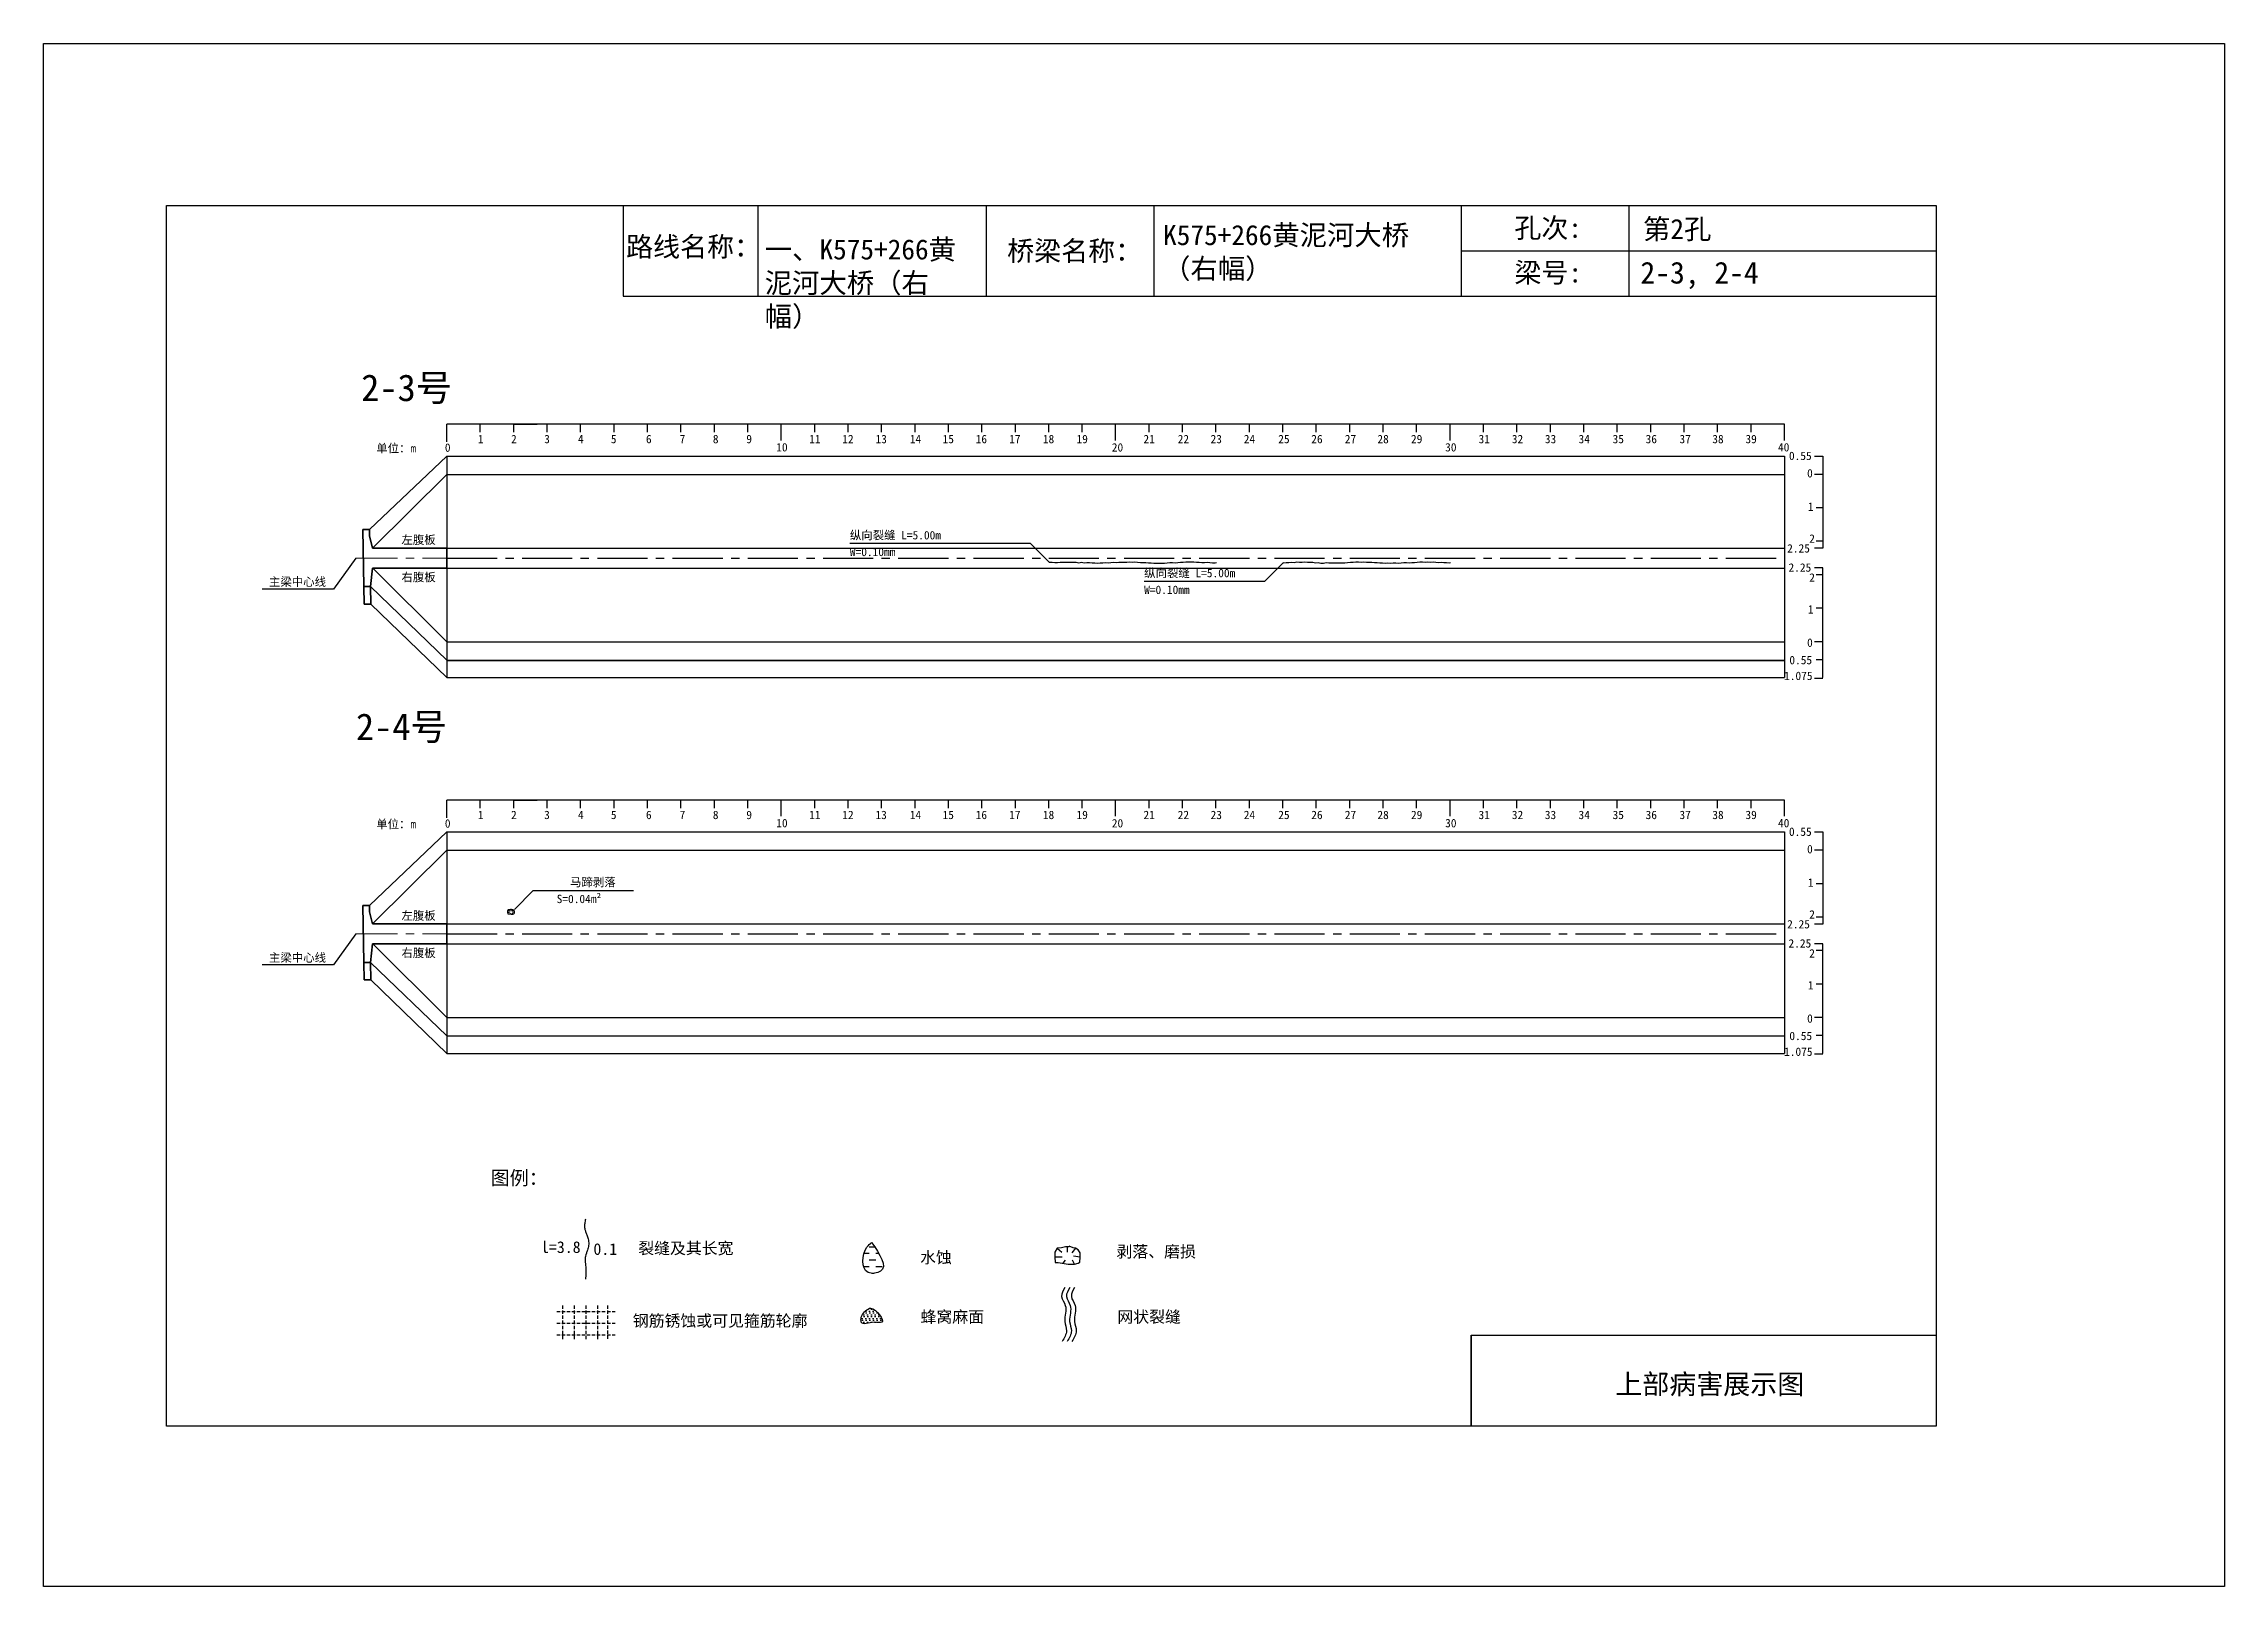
# Model space of a CAD drawing. Header units: millimetres. Extents: x -37 to 615, y -48 to 413.
import ezdxf

# ---------------------------------------------------------------- set-up
doc = ezdxf.new("R2010")
doc.units = ezdxf.units.MM
for name, pattern in [('CENTER', [2, 1.25, -0.25, 0.25, -0.25]), ('CENTER2', [1.125, 0.75, -0.125, 0.125, -0.125]), ('DASHED', [0.75, 0.5, -0.25])]:
    doc.linetypes.add(name, pattern=pattern)
for name, color, linetype in [('加固措施', 7, 'Continuous'), ('图层1', 7, 'Continuous'), ('病害', 5, 'Continuous'), ('轮廓', 3, 'Continuous')]:
    doc.layers.add(name, color=color, linetype=linetype)
doc.layers.add('虚线', color=7, linetype='Continuous', lineweight=30)
doc.styles.get("Standard").update_dxf_attribs({"font": ''})
doc.styles.add('汉字', font='')
doc.styles.get('Standard').set_extended_font_data('SimSun')
doc.styles.get('汉字').set_extended_font_data('SimSun')
pattern_1 = [(0, (-3997.7199, -288.9294), (0.55266586, 1.10533173), [0, -1.10533173])]
pattern_2 = [(0, (-6886.571, -700.7115), (0.55266586, 1.10533173), [0, -1.10533173])]
pattern_3 = [(0, (-3576.1421, -199.0757), (1.9895971, 1.9895971), [1.9895971, -1.9895971])]

# ---------------------------------------------------------------- blocks, each defined once
blk = doc.blocks.new('adfsd')
at = {"lineweight": -2, "ltscale": 0.5}
for p, q in [((1140.897, -3083.694), (1140.936, -3083.729)), ((1140.983, -3083.682), (1140.981, -3083.729)), ((1141.053, -3083.694), (1141.022, -3083.735)), ((1140.876, -3083.768), (1140.94, -3083.769)), ((1140.948, -3083.824), (1140.969, -3083.796)), ((1141.045, -3083.83), (1141.028, -3083.796)), ((1141.094, -3083.772), (1141.036, -3083.763))]:
    blk.add_line(p, q, dxfattribs=at)
blk.add_lwpolyline([(1141, -3083.682), (1140.967, -3083.682), (1140.934, -3083.69), (1140.897, -3083.694), (1140.876, -3083.727), (1140.876, -3083.768), (1140.88, -3083.818), (1140.905, -3083.818), (1140.991, -3083.83), (1141.045, -3083.83), (1141.078, -3083.822), (1141.09, -3083.814), (1141.094, -3083.772), (1141.094, -3083.735), (1141.078, -3083.707), (1141.053, -3083.694), (1141.033, -3083.69), (1141, -3083.678)], dxfattribs=at)
blk = doc.blocks.new('chi')
at = {"color": 0}
for p, q in [((1147.409, -3079.329), (1147.409, -3078.8)), ((1187.409, -3078.8), (1147.409, -3078.8)), ((1148.409, -3079.041), (1148.409, -3078.8)), ((1149.409, -3079.041), (1149.409, -3078.8)), ((1149.409, -3078.8), (1150.109, -3078.8)), ((1150.409, -3079.041), (1150.409, -3078.8)), ((1151.409, -3079.041), (1151.409, -3078.8)), ((1152.409, -3079.041), (1152.409, -3078.8)), ((1153.409, -3079.041), (1153.409, -3078.8)), ((1154.409, -3079.041), (1154.409, -3078.8)), ((1155.409, -3079.041), (1155.409, -3078.8)), ((1156.409, -3079.041), (1156.409, -3078.8)), ((1157.409, -3079.283), (1157.409, -3078.8)), ((1158.409, -3079.041), (1158.409, -3078.8)), ((1159.409, -3079.041), (1159.409, -3078.8)), ((1160.409, -3079.041), (1160.409, -3078.8)), ((1161.409, -3079.041), (1161.409, -3078.8)), ((1162.409, -3079.041), (1162.409, -3078.8)), ((1163.409, -3079.041), (1163.409, -3078.8)), ((1164.409, -3079.041), (1164.409, -3078.8)), ((1165.409, -3079.041), (1165.409, -3078.8)), ((1166.409, -3079.041), (1166.409, -3078.8)), ((1167.409, -3079.283), (1167.409, -3078.8)), ((1168.409, -3079.041), (1168.409, -3078.8)), ((1169.409, -3079.041), (1169.409, -3078.8)), ((1170.409, -3079.041), (1170.409, -3078.8)), ((1171.409, -3079.041), (1171.409, -3078.8)), ((1172.409, -3079.041), (1172.409, -3078.8)), ((1173.409, -3079.041), (1173.409, -3078.8)), ((1174.409, -3079.041), (1174.409, -3078.8)), ((1175.409, -3079.041), (1175.409, -3078.8)), ((1176.409, -3079.041), (1176.409, -3078.8)), ((1177.409, -3079.283), (1177.409, -3078.8)), ((1178.409, -3079.041), (1178.409, -3078.8)), ((1179.409, -3079.041), (1179.409, -3078.8)), ((1180.409, -3079.041), (1180.409, -3078.8)), ((1181.409, -3079.041), (1181.409, -3078.8)), ((1182.409, -3079.041), (1182.409, -3078.8)), ((1183.409, -3079.041), (1183.409, -3078.8)), ((1184.409, -3079.041), (1184.409, -3078.8)), ((1185.409, -3079.041), (1185.409, -3078.8)), ((1186.409, -3079.041), (1186.409, -3078.8)), ((1187.409, -3079.283), (1187.409, -3078.8))]:
    blk.add_line(p, q, dxfattribs=at)
for s, p in [('0', (1147.349, -3079.623)), ('1', (1148.339, -3079.368)), ('2', (1149.328, -3079.368)), ('3', (1150.319, -3079.368)), ('4', (1151.329, -3079.368)), ('5', (1152.313, -3079.368)), ('6', (1153.363, -3079.368)), ('7', (1154.37, -3079.368)), ('8', (1155.363, -3079.368)), ('9', (1156.363, -3079.368)), ('10', (1157.259, -3079.613)), ('11', (1158.242, -3079.368)), ('12', (1159.233, -3079.368)), ('13', (1160.227, -3079.368)), ('14', (1161.252, -3079.368)), ('15', (1162.233, -3079.368)), ('16', (1163.223, -3079.368)), ('17', (1164.224, -3079.368)), ('18', (1165.232, -3079.368)), ('19', (1166.238, -3079.368)), ('20', (1167.294, -3079.617)), ('21', (1168.24, -3079.368)), ('22', (1169.264, -3079.368)), ('23', (1170.247, -3079.368)), ('24', (1171.24, -3079.368)), ('25', (1172.271, -3079.368)), ('26', (1173.258, -3079.368)), ('27', (1174.261, -3079.368)), ('28', (1175.236, -3079.368)), ('29', (1176.24, -3079.368)), ('30', (1177.262, -3079.613)), ('31', (1178.261, -3079.368)), ('32', (1179.256, -3079.368)), ('33', (1180.243, -3079.368)), ('34', (1181.251, -3079.368)), ('35', (1182.269, -3079.368)), ('36', (1183.256, -3079.368)), ('37', (1184.269, -3079.368)), ('38', (1185.251, -3079.368)), ('39', (1186.242, -3079.368)), ('40', (1187.216, -3079.613))]:
    blk.add_text(s, height=0.25).set_placement(p)
blk = doc.blocks.new('kopp')
at = {"color": 0}
for p, q in [((1188.308, -3078.25), (1188.558, -3078.25)), ((1188.558, -3078.25), (1188.558, -3078.8)), ((1188.558, -3078.8), (1188.308, -3078.8)), ((1188.558, -3078.8), (1188.558, -3079.8)), ((1188.558, -3079.8), (1188.358, -3079.8)), ((1188.558, -3079.8), (1188.558, -3079.8)), ((1188.558, -3079.8), (1188.558, -3080.8)), ((1188.558, -3081.009), (1188.308, -3081.009)), ((1188.558, -3080.8), (1188.358, -3080.8)), ((1188.558, -3080.8), (1188.558, -3081.009)), ((1188.558, -3081.592), (1188.308, -3081.592)), ((1188.558, -3081.8), (1188.358, -3081.8)), ((1188.558, -3081.8), (1188.558, -3081.592)), ((1188.558, -3082.8), (1188.558, -3081.8)), ((1188.558, -3082.8), (1188.358, -3082.8)), ((1188.558, -3083.8), (1188.558, -3082.8)), ((1188.558, -3082.8), (1188.558, -3082.8)), ((1188.558, -3083.8), (1188.308, -3083.8)), ((1188.558, -3084.875), (1188.558, -3083.8)), ((1188.558, -3084.338), (1188.358, -3084.338)), ((1188.308, -3084.888), (1188.558, -3084.888))]:
    blk.add_line(p, q, dxfattribs=at)
for s, p in [('0.55', (1187.543, -3078.37)), ('0', (1188.086, -3078.891)), ('1', (1188.109, -3079.89)), ('2', (1188.15, -3080.842)), ('2.25', (1187.49, -3081.135)), ('2.25', (1187.53, -3081.708)), ('2', (1188.15, -3082.006)), ('1', (1188.109, -3082.959)), ('0', (1188.086, -3083.954)), ('0.55', (1187.556, -3084.474)), ('1.075', (1187.398, -3084.946))]:
    blk.add_text(s, height=0.25).set_placement(p)

msp = doc.modelspace()

# ---------------------------------------------------------------- hatches: boundary and pattern name
at = {"layer": '加固措施', "lineweight": -2}
h = msp.add_hatch(dxfattribs=at)
h.set_pattern_fill('DASH', color=256, scale=0.626645)
h.set_pattern_definition(pattern_3)
edge = h.paths.add_edge_path()
edge.add_spline(control_points=[(210.85, 54.88), (210.36, 54.45), (208.03, 52.39), (207.41, 44.9), (216.74, 46.23), (213.29, 51.3), (210.85, 54.88)], knot_values=[0, 0, 0, 0, 3.237042, 15.187225, 21.182779, 35.601669, 35.601669, 35.601669, 35.601669], degree=3, periodic=0)
h = msp.add_hatch(dxfattribs=at)
h.set_pattern_fill('DASH', color=256, scale=0.626645)
h.set_pattern_definition(pattern_3)
edge = h.paths.add_edge_path()
edge.add_spline(control_points=[(210.85, 54.88), (210.36, 54.45), (208.03, 52.39), (207.41, 44.9), (216.74, 46.23), (213.29, 51.3), (210.85, 54.88)], knot_values=[0, 0, 0, 0, 3.237042, 15.187225, 21.182779, 35.601669, 35.601669, 35.601669, 35.601669], degree=3, periodic=0)
h = msp.add_hatch(dxfattribs=at)
h.set_pattern_fill('DOTS', scale=0.696272)
h.set_pattern_definition(pattern_1)
edge = h.paths.add_edge_path()
edge.add_spline(control_points=[(210.19, 35.22), (209.15, 34.51), (207.68, 33.49), (207.52, 29.75), (211, 31.47), (215.72, 30.12), (212.21, 35.3), (210.31, 35.22), (210.19, 35.22)], knot_values=[0, 0, 0, 0, 5.205471, 7.397577, 12.944796, 16.169923, 23.88441, 24.400432, 24.400432, 24.400432, 24.400432], degree=3, periodic=0)
h = msp.add_hatch(dxfattribs=at)
h.set_pattern_fill('DOTS', scale=0.696272)
h.set_pattern_definition(pattern_1)
edge = h.paths.add_edge_path()
edge.add_spline(control_points=[(210.19, 35.22), (209.15, 34.51), (207.68, 33.49), (207.52, 29.75), (211, 31.47), (215.72, 30.12), (212.21, 35.3), (210.31, 35.22), (210.19, 35.22)], knot_values=[0, 0, 0, 0, 5.205471, 7.397577, 12.944796, 16.169923, 23.88441, 24.400432, 24.400432, 24.400432, 24.400432], degree=3, periodic=0)
at = {"layer": '病害', "lineweight": -2}
h = msp.add_hatch(dxfattribs=at)
h.set_pattern_fill('DOTS', color=4, scale=0.696272, style=0)
h.set_pattern_definition(pattern_2)
edge = h.paths.add_edge_path()
edge.add_spline(control_points=[(210.19, 35.22), (209.15, 34.51), (207.68, 33.49), (207.52, 29.75), (211, 31.47), (215.72, 30.12), (212.21, 35.3), (210.31, 35.22), (210.19, 35.22)], knot_values=[0, 0, 0, 0, 1.041094, 1.479515, 2.588959, 3.233985, 4.776882, 4.880086, 4.880086, 4.880086, 4.880086], degree=3, periodic=0)
h = msp.add_hatch(dxfattribs=at)
h.set_pattern_fill('DOTS', color=4, scale=0.696272, style=0)
h.set_pattern_definition(pattern_2)
edge = h.paths.add_edge_path()
edge.add_spline(control_points=[(210.19, 35.22), (209.15, 34.51), (207.68, 33.49), (207.52, 29.75), (211, 31.47), (215.72, 30.12), (212.21, 35.3), (210.31, 35.22), (210.19, 35.22)], knot_values=[0, 0, 0, 0, 1.041094, 1.479515, 2.588959, 3.233985, 4.776882, 4.880086, 4.880086, 4.880086, 4.880086], degree=3, periodic=0)

# ---------------------------------------------------------------- linework, layer by layer
at = {"color": 0, "linetype": 'ByBlock'}
for p, q in [((0, 364.85), (529.17, 364.85)), ((0, 0), (0, 364.85)), ((136.5, 364.85), (136.5, 337.72)), ((245.1, 364.85), (245.1, 337.72)), ((387.13, 364.85), (387.13, 337.72)), ((437.29, 364.79), (437.29, 337.66)), ((529.17, 364.85), (529.17, 0)), ((136.5, 337.72), (529.17, 337.72)), ((390.12, 0), (390.12, 27.12)), ((390.12, 27.12), (529.17, 27.12)), ((529.17, 0), (0, 0))]:
    msp.add_line(p, q, dxfattribs=at)
at = {"color": 0}
for p, q in [((60.65, 267.93), (83.82, 289.93)), ((83.82, 289.93), (83.82, 223.68)), ((83.82, 289.93), (483.82, 289.93)), ((483.82, 289.93), (483.82, 223.68)), ((61.57, 262.43), (83.82, 284.43)), ((83.82, 262.43), (483.82, 262.43)), ((483.82, 262.43), (483.82, 259.43)), ((56.57, 259.43), (49.96, 250.17)), ((61.64, 256.43), (83.82, 234.43)), ((83.82, 256.43), (483.82, 256.43)), ((49.96, 250.17), (28.63, 250.17)), ((60.99, 250.93), (83.82, 228.93)), ((61.09, 245.68), (83.82, 223.68)), ((83.82, 234.43), (483.82, 234.43)), ((83.82, 228.93), (483.82, 228.93)), ((83.82, 228.81), (483.82, 228.81)), ((83.82, 223.68), (483.82, 223.68)), ((60.65, 155.59), (83.82, 177.59)), ((83.82, 177.59), (83.82, 111.34)), ((83.82, 177.59), (483.82, 177.59)), ((483.82, 177.59), (483.82, 111.34)), ((61.57, 150.08), (83.82, 172.09)), ((83.82, 172.09), (483.82, 172.09)), ((83.82, 150.09), (483.82, 150.09)), ((483.82, 150.09), (483.82, 147.09)), ((56.57, 147.09), (49.96, 137.83)), ((61.64, 144.09), (83.82, 122.09)), ((83.82, 144.09), (483.82, 144.09)), ((49.96, 137.83), (28.63, 137.83)), ((60.99, 138.59), (83.82, 116.59)), ((61.09, 133.34), (83.82, 111.34)), ((83.82, 122.09), (483.82, 122.09)), ((83.82, 116.59), (483.82, 116.59)), ((83.82, 111.34), (483.82, 111.34))]:
    msp.add_line(p, q, dxfattribs=at)
msp.add_line((83.82, 284.43), (483.82, 284.43))
at = {"color": 1, "linetype": 'CENTER2', "ltscale": 20}
for p, q in [((83.82, 259.43), (483.82, 259.43)), ((83.82, 147.09), (483.82, 147.09))]:
    msp.add_line(p, q, dxfattribs=at)
at = {"color": 7}
for p, q in [((102, 153.57), (102.59, 153.56)), ((102.19, 154.24), (102.55, 153.93)), ((102.66, 153.06), (102.85, 153.31)), ((102.98, 154.36), (102.96, 153.93)), ((103.62, 154.24), (103.34, 153.87)), ((103.55, 153), (103.39, 153.31)), ((104, 153.53), (103.47, 153.61))]:
    msp.add_line(p, q, dxfattribs=at)
at = {"color": 1, "linetype": 'DASHED', "ltscale": 2}
for p, q in [((116.71, 34.25), (134.11, 34.25)), ((116.71, 34.25), (134.11, 34.25)), ((118.45, 35.99), (118.45, 25.55)), ((118.45, 35.99), (118.45, 25.55)), ((121.93, 35.99), (121.93, 25.55)), ((121.93, 35.99), (121.93, 25.55)), ((125.41, 35.99), (125.41, 25.55)), ((125.41, 35.99), (125.41, 25.55)), ((128.89, 35.99), (128.89, 25.55)), ((128.89, 35.99), (128.89, 25.55)), ((131.87, 36.02), (131.87, 25.57)), ((131.87, 36.02), (131.87, 25.57)), ((116.71, 30.77), (134.11, 30.77)), ((116.71, 30.77), (134.11, 30.77)), ((116.71, 27.29), (134.11, 27.29)), ((116.71, 27.29), (134.11, 27.29))]:
    msp.add_line(p, q, dxfattribs=at)
at = {"color": 3, "linetype": 'ByBlock'}
msp.add_lwpolyline([(-36.77, 413.19), (615.38, 413.19), (615.38, -47.93), (-36.77, -47.93)], close=True, dxfattribs=at)
at = {"color": 7}
for points in [[(264, 258.11), (258.34, 263.76), (204.34, 263.76)], [(264, 258.18), (264.8, 258.17), (265.6, 258.11), (266.4, 258.13), (267.2, 258.23), (268, 258.21), (268.8, 258.21), (269.6, 258.16), (270.4, 258.24), (271.2, 258.17), (272, 258.17), (272.8, 258.05), (273.6, 258.17), (274.4, 257.98), (275.2, 258.1), (276, 258.07), (276.8, 258), (277.6, 257.96), (278.4, 257.95), (279.2, 257.98), (280, 258.04), (280.8, 258.09), (281.6, 258.04), (282.4, 258.15), (283.2, 258.16), (284, 258.13), (284.8, 258.19), (285.6, 258.16), (286.4, 258.16), (287.2, 258.18), (288, 258.34), (288.8, 258.21), (289.6, 258.27), (290.4, 258.2), (291.2, 258.1), (292, 258.07), (292.8, 258.07), (293.6, 258.03), (294.4, 258.01), (295.2, 257.92), (296, 257.94), (296.8, 257.91), (297.6, 257.94), (298.4, 257.94), (299.2, 258.02), (300, 258.09), (300.8, 258.09), (301.6, 258.02), (302.4, 258.06), (303.2, 258.22), (304, 258.17), (304.8, 258.28), (305.6, 258.28), (306.4, 258.34), (307.2, 258.33), (308, 258.2), (308.8, 258.23), (309.6, 258.11), (310.4, 258.11), (311.2, 258.2), (312, 258.1), (312.8, 258.01), (313.6, 258.02), (314, 258.11)], [(334, 258.11), (328.34, 252.45), (292.34, 252.45)], [(334, 258.05), (334.8, 258.07), (335.6, 258.14), (336.4, 258.18), (337.2, 258.14), (338, 258.3), (338.8, 258.19), (339.6, 258.23), (340.4, 258.28), (341.2, 258.21), (342, 258.24), (342.8, 258.2), (343.6, 258.01), (344.4, 258.13), (345.2, 257.93), (346, 257.9), (346.8, 258.06), (347.6, 258.03), (348.4, 257.97), (349.2, 257.98), (350, 258.03), (350.8, 258), (351.6, 257.97), (352.4, 257.99), (353.2, 258.09), (354, 258.22), (354.8, 258.22), (355.6, 258.29), (356.4, 258.33), (357.2, 258.17), (358, 258.33), (358.8, 258.19), (359.6, 258.24), (360.4, 258.2), (361.2, 258.14), (362, 258.08), (362.8, 258.05), (363.6, 258.01), (364.4, 257.94), (365.2, 257.99), (366, 257.89), (366.8, 257.96), (367.6, 258.04), (368.4, 257.94), (369.2, 258.04), (370, 258.09), (370.8, 258.13), (371.6, 258.05), (372.4, 258.07), (373.2, 258.12), (374, 258.23), (374.8, 258.29), (375.6, 258.28), (376.4, 258.19), (377.2, 258.31), (378, 258.24), (378.8, 258.26), (379.6, 258.23), (380.4, 258.13), (381.2, 258.19), (382, 258.08), (382.8, 258.06), (383.6, 258.02), (384, 258.11)], [(104, 154.4), (109.66, 160.05), (139.66, 160.05)], [(103.13, 154.36), (102.83, 154.36), (102.53, 154.28), (102.19, 154.24), (102, 153.94), (102, 153.57), (102.04, 153.11), (102.26, 153.11), (103.06, 153), (103.55, 153), (103.85, 153.08), (103.96, 153.15), (104, 153.53), (104, 153.87), (103.85, 154.13), (103.62, 154.24), (103.43, 154.28), (103.13, 154.4)]]:
    msp.add_lwpolyline(points, dxfattribs=at)
for points in [[(268.59, 41.36), (268.08, 40.47), (267.03, 38.67), (269.71, 35.55), (267.97, 31.9), (269.63, 28.26), (268.46, 26.35), (267.82, 25.31)], [(268.59, 41.36), (268.08, 40.47), (267.03, 38.67), (269.71, 35.55), (267.97, 31.9), (269.63, 28.26), (268.46, 26.35), (267.82, 25.31)], [(270.07, 41.36), (269.55, 40.47), (268.51, 38.67), (271.18, 35.55), (269.44, 31.9), (271.1, 28.26), (269.94, 26.35), (269.3, 25.31)], [(270.07, 41.36), (269.55, 40.47), (268.51, 38.67), (271.18, 35.55), (269.44, 31.9), (271.1, 28.26), (269.94, 26.35), (269.3, 25.31)], [(271.52, 41.36), (271, 40.47), (269.96, 38.67), (272.63, 35.55), (270.89, 31.9), (272.55, 28.26), (271.39, 26.35), (270.75, 25.31)], [(271.52, 41.36), (271, 40.47), (269.96, 38.67), (272.63, 35.55), (270.89, 31.9), (272.55, 28.26), (271.39, 26.35), (270.75, 25.31)]]:
    msp.add_open_spline(points, degree=3, knots=[0, 0, 0, 0, 2.808133, 5.677796, 10.461234, 13.324406, 16.732801, 16.732801, 16.732801, 16.732801])
at = {"lineweight": -2}
msp.add_open_spline([(210.19, 35.22), (209.15, 34.51), (207.68, 33.49), (207.52, 29.75), (211, 31.47), (215.72, 30.12), (212.21, 35.3), (210.31, 35.22), (210.19, 35.22)], degree=3, knots=[0, 0, 0, 0, 3.624423, 5.150725, 9.013098, 11.258664, 16.630045, 16.989336, 16.989336, 16.989336, 16.989336], dxfattribs=at)
msp.add_open_spline([(210.19, 35.22), (209.15, 34.51), (207.68, 33.49), (207.52, 29.75), (211, 31.47), (215.72, 30.12), (212.21, 35.3), (210.31, 35.22), (210.19, 35.22)], degree=3, knots=[0, 0, 0, 0, 3.624423, 5.150725, 9.013098, 11.258664, 16.630045, 16.989336, 16.989336, 16.989336, 16.989336], dxfattribs=at)
at = {"layer": '加固措施', "lineweight": -2}
msp.add_open_spline([(210.85, 54.88), (210.36, 54.45), (208.03, 52.39), (207.41, 44.9), (216.74, 46.23), (213.29, 51.3), (210.85, 54.88)], degree=3, knots=[0, 0, 0, 0, 2.028466, 9.51698, 13.274057, 22.309569, 22.309569, 22.309569, 22.309569], dxfattribs=at)
msp.add_open_spline([(210.85, 54.88), (210.36, 54.45), (208.03, 52.39), (207.41, 44.9), (216.74, 46.23), (213.29, 51.3), (210.85, 54.88)], degree=3, knots=[0, 0, 0, 0, 2.028466, 9.51698, 13.274057, 22.309569, 22.309569, 22.309569, 22.309569], dxfattribs=at)
at = {"layer": '图层1', "lineweight": -2}
msp.add_open_spline([(125.25, 61.82), (125.22, 61.61), (125.18, 61.39), (125.07, 60.75), (125.02, 60.35), (124.99, 59.78), (125, 59.6), (125.02, 59.31), (125.03, 59.21), (125.06, 59), (125.09, 58.89), (125.19, 58.51), (125.29, 58.21), (125.54, 57.57), (125.69, 57.22), (125.96, 56.46), (126.09, 56.04), (126.21, 55.34), (126.24, 55.06), (126.25, 54.51), (126.23, 54.25), (126.16, 53.74), (126.11, 53.5), (126, 53.03), (125.93, 52.81), (125.76, 52.25), (125.64, 51.93), (125.45, 51.33), (125.36, 51.04), (125.27, 50.66), (125.24, 50.54), (125.21, 50.32), (125.2, 50.23), (125.18, 50.03), (125.17, 49.92), (125.17, 49.54), (125.18, 49.25), (125.23, 48.62), (125.27, 48.29), (125.33, 47.7), (125.35, 47.46), (125.38, 47), (125.39, 46.78), (125.4, 46.36), (125.4, 46.16), (125.39, 45.54), (125.37, 45.14), (125.32, 44.45), (125.3, 44.15), (125.27, 43.85)], degree=3, knots=[0, 0, 0, 0, 0.93103, 0.93103, 2.904338, 2.904338, 3.933552, 3.933552, 4.598026, 4.598026, 5.2625, 5.2625, 6.799065, 6.799065, 8.335629, 8.335629, 9.872194, 9.872194, 10.744529, 10.744529, 11.616864, 11.616864, 12.4892, 12.4892, 13.361535, 13.361535, 14.755665, 14.755665, 16.149795, 16.149795, 16.835641, 16.835641, 17.410365, 17.410365, 17.98509, 17.98509, 19.45733, 19.45733, 20.929571, 20.929571, 21.910052, 21.910052, 22.722819, 22.722819, 23.535585, 23.535585, 25.161117, 25.161117, 26.428502, 26.428502, 26.428502, 26.428502], dxfattribs=at)
msp.add_open_spline([(125.25, 61.82), (125.22, 61.61), (125.18, 61.39), (125.07, 60.75), (125.02, 60.35), (124.99, 59.78), (125, 59.6), (125.02, 59.31), (125.03, 59.21), (125.06, 59), (125.09, 58.89), (125.19, 58.51), (125.29, 58.21), (125.54, 57.57), (125.69, 57.22), (125.96, 56.46), (126.09, 56.04), (126.21, 55.34), (126.24, 55.06), (126.25, 54.51), (126.23, 54.25), (126.16, 53.74), (126.11, 53.5), (126, 53.03), (125.93, 52.81), (125.76, 52.25), (125.64, 51.93), (125.45, 51.33), (125.36, 51.04), (125.27, 50.66), (125.24, 50.54), (125.21, 50.32), (125.2, 50.23), (125.18, 50.03), (125.17, 49.92), (125.17, 49.54), (125.18, 49.25), (125.23, 48.62), (125.27, 48.29), (125.33, 47.7), (125.35, 47.46), (125.38, 47), (125.39, 46.78), (125.4, 46.36), (125.4, 46.16), (125.39, 45.54), (125.37, 45.14), (125.32, 44.45), (125.3, 44.15), (125.27, 43.85)], degree=3, knots=[0, 0, 0, 0, 0.93103, 0.93103, 2.904338, 2.904338, 3.933552, 3.933552, 4.598026, 4.598026, 5.2625, 5.2625, 6.799065, 6.799065, 8.335629, 8.335629, 9.872194, 9.872194, 10.744529, 10.744529, 11.616864, 11.616864, 12.4892, 12.4892, 13.361535, 13.361535, 14.755665, 14.755665, 16.149795, 16.149795, 16.835641, 16.835641, 17.410365, 17.410365, 17.98509, 17.98509, 19.45733, 19.45733, 20.929571, 20.929571, 21.910052, 21.910052, 22.722819, 22.722819, 23.535585, 23.535585, 25.161117, 25.161117, 26.428502, 26.428502, 26.428502, 26.428502], dxfattribs=at)
at = {"layer": '病害', "color": 5}
for p, q in [((136.5, 364.85), (136.5, 337.72)), ((245.1, 364.85), (245.1, 337.72)), ((387.13, 364.85), (387.13, 337.72)), ((529.17, 364.85), (529.17, 337.72)), ((136.5, 337.72), (386.58, 337.72)), ((386.58, 337.72), (529.17, 337.72)), ((390.12, 27.12), (529.17, 27.12)), ((390.12, 27.12), (390.12, 0)), ((529.17, 27.12), (529.17, 0))]:
    msp.add_line(p, q, dxfattribs=at)
at = {"layer": '病害', "color": 0}
for p, q in [((176.83, 364.85), (176.83, 337.72)), ((295.25, 364.85), (295.25, 337.72)), ((387.14, 351.23), (529.17, 351.23))]:
    msp.add_line(p, q, dxfattribs=at)
at = {"layer": '虚线', "linetype": 'CENTER', "lineweight": 18, "ltscale": 10}
for p, q in [((56.57, 259.43), (83.82, 259.43)), ((56.57, 147.09), (83.82, 147.09))]:
    msp.add_line(p, q, dxfattribs=at)
at = {"layer": '轮廓', "color": 5, "lineweight": 35}
for p, q in [((58.99, 250.93), (58.65, 267.93)), ((58.65, 267.93), (60.65, 267.93)), ((60.69, 266.05), (60.65, 267.93)), ((61.57, 262.43), (60.69, 266.05)), ((83.82, 262.43), (61.57, 262.43)), ((83.82, 256.43), (83.82, 262.43)), ((60.99, 250.93), (61.63, 256.43)), ((83.82, 256.43), (61.63, 256.43)), ((58.99, 250.93), (60.99, 250.93)), ((59.09, 245.68), (58.99, 250.93)), ((61.09, 245.68), (60.99, 250.93)), ((59.09, 245.68), (61.09, 245.68)), ((58.99, 138.59), (58.65, 155.59)), ((58.65, 155.59), (60.65, 155.59)), ((60.69, 153.71), (60.65, 155.59)), ((61.57, 150.08), (60.69, 153.71)), ((83.82, 150.08), (61.57, 150.08)), ((83.82, 144.08), (83.82, 150.08)), ((60.99, 138.59), (61.63, 144.09)), ((83.82, 144.09), (61.63, 144.09)), ((58.99, 138.59), (60.99, 138.59)), ((59.09, 133.34), (58.99, 138.59)), ((61.09, 133.34), (60.99, 138.59)), ((59.09, 133.34), (61.09, 133.34))]:
    msp.add_line(p, q, dxfattribs=at)

# ---------------------------------------------------------------- block references
at = {"color": 0}
for name, p, xscale, yscale, zscale in [('chi', (-11390.27, 31087.43), 9.999999999994273, 9.999999999994273, 9.999999999994273), ('kopp', (-11390.27, 31072.43), 9.999999999994273, 9.999999999994273, 9.999999999994273), ('chi', (-11390.27, 30975.09), 9.999999999994273, 9.999999999994273, 9.999999999994273), ('kopp', (-11390.27, 30960.09), 9.999999999994273, 9.999999999994273, 9.999999999994273), ('adfsd', (-39452.38, 107407.64), 34.81359766870787, 34.81359766870787, 34.81359766870787), ('adfsd', (-39452.38, 107407.64), 34.81359766870787, 34.81359766870787, 34.81359766870787)]:
    msp.add_blockref(name, p, dxfattribs=dict(at, xscale=xscale, yscale=yscale, zscale=zscale))

# ---------------------------------------------------------------- texts
for s, p in [('单位：m', (62.7, 290.99)), ('左腹板', (70.24, 263.64)), ('右腹板', (70.24, 252.47)), ('主梁中心线', (30.63, 251.08)), ('单位：m', (62.7, 178.65)), ('左腹板', (70.24, 151.3)), ('主梁中心线', (30.63, 138.73)), ('右腹板', (70.24, 140.13))]:
    msp.add_text(s, height=2.5).set_placement(p)
at = {"color": 7}
for s, p in [('纵向裂缝 L=5.00m', (204.34, 265.01)), ('W=0.10mm', (204.34, 260.01)), ('纵向裂缝 L=5.00m', (292.34, 253.7)), ('W=0.10mm', (292.34, 248.7)), ('马蹄剥落', (120.66, 161.3)), ('S=0.04m²', (116.66, 156.3))]:
    msp.add_text(s, height=2.5, dxfattribs=at).set_placement(p)
at = {"linetype": 'ByBlock', "attachment_point": 1, "style": '汉字'}
for s, insert, char_height, width in [('K575+266黄泥河大桥（右幅）', (298, 358.97), 6, 87.5474), ('{\\C0;第2孔}', (441.52, 360.78), 6, 77.4135), ('{\\C0;一、K575+266黄泥河大桥（右幅）}', (178.87, 354.68), 6, 62.8604), ('{\\C0;2-3, 2-4}', (440.75, 347.98), 6.5, 84.1186), ('{\\C0;2-3号}', (58.2, 314.34), 8, 49.3496), ('{\\C0;2-4号}', (56.63, 213.01), 8, 49.3496)]:
    msp.add_mtext(s, dxfattribs=dict(at, insert=insert, char_height=char_height, width=width))
at = {"layer": '图层1', "style": '汉字'}
for s, p in [('孔次:', (403.05, 355.16)), ('路线名称：', (137.42, 349.54)), ('桥梁名称：', (251.38, 348.29)), ('梁号:', (403.08, 341.8)), ('上部病害展示图', (433.23, 9.56))]:
    msp.add_text(s, height=5.918, dxfattribs=at).set_placement(p)
at = {"layer": '图层1', "lineweight": -2, "attachment_point": 1}
for s, insert, char_height in [('图例：', (96.91, 76.23), 4.178), ('图例：', (96.91, 76.23), 4.178), ('l=3.8', (111.98, 55.21), 3.481), ('l=3.8', (111.98, 55.21), 3.481), ('0.1', (127.65, 54.63), 3.481), ('0.1', (127.65, 54.63), 3.481), ('裂缝及其长宽', (141.05, 54.88), 3.481), ('裂缝及其长宽', (141.05, 54.88), 3.481), ('水蚀', (225.33, 52.14), 3.481), ('水蚀', (225.33, 52.14), 3.481), ('剥落、磨损', (284.06, 53.89), 3.481), ('剥落、磨损', (284.06, 53.89), 3.481), ('钢筋锈蚀或可见箍筋轮廓', (139.42, 33.21), 3.4814), ('钢筋锈蚀或可见箍筋轮廓', (139.42, 33.21), 3.4814), ('蜂窝麻面', (225.48, 34.38), 3.481), ('蜂窝麻面', (225.48, 34.38), 3.481), ('网状裂缝', (284.32, 34.39), 3.481), ('网状裂缝', (284.32, 34.39), 3.481)]:
    msp.add_mtext(s, dxfattribs=dict(at, insert=insert, char_height=char_height))

doc.saveas('drawing.dxf')
